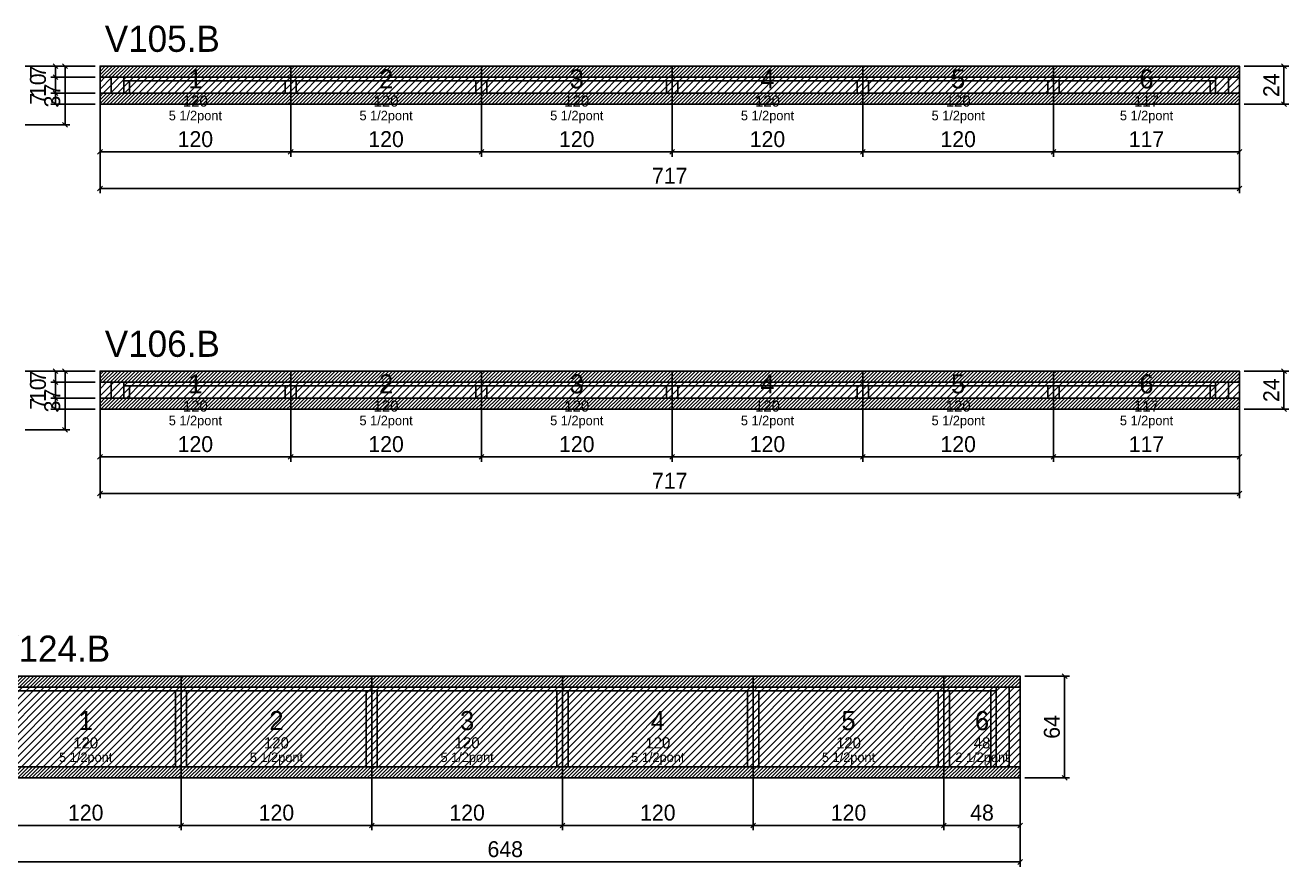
# Model space of a CAD drawing. Extents: x -69 to 3070, y -7262 to 1250.
# Drawn here: x 913 to 1708, y -881 to -351 of the extents above; entities that cross this region are included whole.
import ezdxf
from ezdxf.enums import TextEntityAlignment as Align

# ---------------------------------------------------------------- set-up
doc = ezdxf.new("R2010")
doc.units = 0
for name, color, linetype in [('5', 5, 'Continuous'), ('COTA', 241, 'Continuous'), ('NOMENCLATURA', 7, 'Continuous'), ('Painéis', 200, 'Continuous'), ('Reaproveitamento', 251, 'Continuous'), ('SARR_2.2x7', 40, 'Continuous'), ('SARR_3.5x7', 81, 'Continuous'), ('SCO-___-LAJ', 224, 'Continuous'), ('texto', 7, 'Continuous')]:
    doc.layers.add(name, color=color, linetype=linetype)
doc.dimstyles.new('PAINEL', dxfattribs={"dimtxt": 10, "dimasz": 3, "dimexe": 3, "dimexo": 3, "dimgap": 3, "dimtad": 1, "dimblk": 'OBLIQUE', "dimblk1": 'OBLIQUE', "dimcen": 2.5, "dimclrd": 4, "dimclre": 4, "dimclrt": 240, "dimazin": 3, "dimtfac": 1, "dimtmove": 0, "dimatfit": 3})

# ---------------------------------------------------------------- blocks, each defined once
blk = doc.blocks.new('_OBLIQUE')
at = {"color": 0, "linetype": 'BYBLOCK'}
blk.add_line((-0.5, -0.5), (0.5, 0.5), dxfattribs=at)

msp = doc.modelspace()

# ---------------------------------------------------------------- hatches: boundary and pattern name
at = {"layer": 'COTA'}
h = msp.add_hatch(dxfattribs=at)
h.set_pattern_fill('ANSI31', scale=0.5)
h.paths.add_polyline_path([(960, -384), (1080, -384), (1080, -377), (960, -377)])
h = msp.add_hatch(dxfattribs=at)
h.set_pattern_fill('ANSI31', scale=0.5)
h.paths.add_polyline_path([(1080, -384), (1200, -384), (1200, -377), (1080, -377)])
h = msp.add_hatch(dxfattribs=at)
h.set_pattern_fill('ANSI31', scale=0.5)
h.paths.add_polyline_path([(1200, -384), (1320, -384), (1320, -377), (1200, -377)])
h = msp.add_hatch(dxfattribs=at)
h.set_pattern_fill('ANSI31', scale=0.5)
h.paths.add_polyline_path([(1320, -384), (1440, -384), (1440, -377), (1320, -377)])
h = msp.add_hatch(dxfattribs=at)
h.set_pattern_fill('ANSI31', scale=0.5)
h.paths.add_polyline_path([(1440, -384), (1560, -384), (1560, -377), (1440, -377)])
h = msp.add_hatch(dxfattribs=at)
h.set_pattern_fill('ANSI31', scale=0.5)
h.paths.add_polyline_path([(1560, -384), (1677, -384), (1677, -377), (1560, -377)])
h = msp.add_hatch(dxfattribs=at)
h.set_pattern_fill('ANSI31', scale=0.5)
h.paths.add_polyline_path([(960, -401), (1080, -401), (1080, -394), (960, -394)])
h = msp.add_hatch(dxfattribs=at)
h.set_pattern_fill('ANSI31', scale=0.5)
h.paths.add_polyline_path([(1080, -401), (1200, -401), (1200, -394), (1080, -394)])
h = msp.add_hatch(dxfattribs=at)
h.set_pattern_fill('ANSI31', scale=0.5)
h.paths.add_polyline_path([(1200, -401), (1320, -401), (1320, -394), (1200, -394)])
h = msp.add_hatch(dxfattribs=at)
h.set_pattern_fill('ANSI31', scale=0.5)
h.paths.add_polyline_path([(1320, -401), (1440, -401), (1440, -394), (1320, -394)])
h = msp.add_hatch(dxfattribs=at)
h.set_pattern_fill('ANSI31', scale=0.5)
h.paths.add_polyline_path([(1440, -401), (1560, -401), (1560, -394), (1440, -394)])
h = msp.add_hatch(dxfattribs=at)
h.set_pattern_fill('ANSI31', scale=0.5)
h.paths.add_polyline_path([(1560, -401), (1677, -401), (1677, -394), (1560, -394)])
h = msp.add_hatch(dxfattribs=at)
h.set_pattern_fill('ANSI31', scale=0.5)
h.paths.add_polyline_path([(960, -576), (1080, -576), (1080, -569), (960, -569)])
h = msp.add_hatch(dxfattribs=at)
h.set_pattern_fill('ANSI31', scale=0.5)
h.paths.add_polyline_path([(1080, -576), (1200, -576), (1200, -569), (1080, -569)])
h = msp.add_hatch(dxfattribs=at)
h.set_pattern_fill('ANSI31', scale=0.5)
h.paths.add_polyline_path([(1200, -576), (1320, -576), (1320, -569), (1200, -569)])
h = msp.add_hatch(dxfattribs=at)
h.set_pattern_fill('ANSI31', scale=0.5)
h.paths.add_polyline_path([(1320, -576), (1440, -576), (1440, -569), (1320, -569)])
h = msp.add_hatch(dxfattribs=at)
h.set_pattern_fill('ANSI31', scale=0.5)
h.paths.add_polyline_path([(1440, -576), (1560, -576), (1560, -569), (1440, -569)])
h = msp.add_hatch(dxfattribs=at)
h.set_pattern_fill('ANSI31', scale=0.5)
h.paths.add_polyline_path([(1560, -576), (1677, -576), (1677, -569), (1560, -569)])
h = msp.add_hatch(dxfattribs=at)
h.set_pattern_fill('ANSI31', scale=0.5)
h.paths.add_polyline_path([(960, -593), (1080, -593), (1080, -586), (960, -586)])
h = msp.add_hatch(dxfattribs=at)
h.set_pattern_fill('ANSI31', scale=0.5)
h.paths.add_polyline_path([(1080, -593), (1200, -593), (1200, -586), (1080, -586)])
h = msp.add_hatch(dxfattribs=at)
h.set_pattern_fill('ANSI31', scale=0.5)
h.paths.add_polyline_path([(1200, -593), (1320, -593), (1320, -586), (1200, -586)])
h = msp.add_hatch(dxfattribs=at)
h.set_pattern_fill('ANSI31', scale=0.5)
h.paths.add_polyline_path([(1320, -593), (1440, -593), (1440, -586), (1320, -586)])
h = msp.add_hatch(dxfattribs=at)
h.set_pattern_fill('ANSI31', scale=0.5)
h.paths.add_polyline_path([(1440, -593), (1560, -593), (1560, -586), (1440, -586)])
h = msp.add_hatch(dxfattribs=at)
h.set_pattern_fill('ANSI31', scale=0.5)
h.paths.add_polyline_path([(1560, -593), (1677, -593), (1677, -586), (1560, -586)])
h = msp.add_hatch(dxfattribs=at)
h.set_pattern_fill('ANSI31', scale=0.5)
h.paths.add_polyline_path([(891, -768), (1011, -768), (1011, -761), (891, -761)])
h = msp.add_hatch(dxfattribs=at)
h.set_pattern_fill('ANSI31', scale=0.5)
h.paths.add_polyline_path([(1011, -768), (1131, -768), (1131, -761), (1011, -761)])
h = msp.add_hatch(dxfattribs=at)
h.set_pattern_fill('ANSI31', scale=0.5)
h.paths.add_polyline_path([(1131, -768), (1251, -768), (1251, -761), (1131, -761)])
h = msp.add_hatch(dxfattribs=at)
h.set_pattern_fill('ANSI31', scale=0.5)
h.paths.add_polyline_path([(1251, -768), (1371, -768), (1371, -761), (1251, -761)])
h = msp.add_hatch(dxfattribs=at)
h.set_pattern_fill('ANSI31', scale=0.5)
h.paths.add_polyline_path([(1371, -768), (1491, -768), (1491, -761), (1371, -761)])
h = msp.add_hatch(dxfattribs=at)
h.set_pattern_fill('ANSI31', scale=0.5)
h.paths.add_polyline_path([(1491, -768), (1539, -768), (1539, -761), (1491, -761)])
h = msp.add_hatch(dxfattribs=at)
h.set_pattern_fill('ANSI31', scale=0.5)
h.paths.add_polyline_path([(891, -825), (1011, -825), (1011, -818), (891, -818)])
h = msp.add_hatch(dxfattribs=at)
h.set_pattern_fill('ANSI31', scale=0.5)
h.paths.add_polyline_path([(1011, -825), (1131, -825), (1131, -818), (1011, -818)])
h = msp.add_hatch(dxfattribs=at)
h.set_pattern_fill('ANSI31', scale=0.5)
h.paths.add_polyline_path([(1131, -825), (1251, -825), (1251, -818), (1131, -818)])
h = msp.add_hatch(dxfattribs=at)
h.set_pattern_fill('ANSI31', scale=0.5)
h.paths.add_polyline_path([(1251, -825), (1371, -825), (1371, -818), (1251, -818)])
h = msp.add_hatch(dxfattribs=at)
h.set_pattern_fill('ANSI31', scale=0.5)
h.paths.add_polyline_path([(1371, -825), (1491, -825), (1491, -818), (1371, -818)])
h = msp.add_hatch(dxfattribs=at)
h.set_pattern_fill('ANSI31', scale=0.5)
h.paths.add_polyline_path([(1491, -825), (1539, -825), (1539, -818), (1491, -818)])
at = {"layer": 'Reaproveitamento'}
h = msp.add_hatch(dxfattribs=at)
h.set_pattern_fill('ANSI31')
h.paths.add_polyline_path([(960, -394), (1080, -394), (1080, -384), (960, -384)])
h = msp.add_hatch(dxfattribs=at)
h.set_pattern_fill('ANSI31')
h.paths.add_polyline_path([(1080, -394), (1200, -394), (1200, -384), (1080, -384)])
h = msp.add_hatch(dxfattribs=at)
h.set_pattern_fill('ANSI31')
h.paths.add_polyline_path([(1200, -394), (1320, -394), (1320, -384), (1200, -384)])
h = msp.add_hatch(dxfattribs=at)
h.set_pattern_fill('ANSI31')
h.paths.add_polyline_path([(1320, -394), (1440, -394), (1440, -384), (1320, -384)])
h = msp.add_hatch(dxfattribs=at)
h.set_pattern_fill('ANSI31')
h.paths.add_polyline_path([(1440, -394), (1560, -394), (1560, -384), (1440, -384)])
h = msp.add_hatch(dxfattribs=at)
h.set_pattern_fill('ANSI31')
h.paths.add_polyline_path([(1560, -394), (1677, -394), (1677, -384), (1560, -384)])
h = msp.add_hatch(dxfattribs=at)
h.set_pattern_fill('ANSI31')
h.paths.add_polyline_path([(960, -586), (1080, -586), (1080, -576), (960, -576)])
h = msp.add_hatch(dxfattribs=at)
h.set_pattern_fill('ANSI31')
h.paths.add_polyline_path([(1080, -586), (1200, -586), (1200, -576), (1080, -576)])
h = msp.add_hatch(dxfattribs=at)
h.set_pattern_fill('ANSI31')
h.paths.add_polyline_path([(1200, -586), (1320, -586), (1320, -576), (1200, -576)])
h = msp.add_hatch(dxfattribs=at)
h.set_pattern_fill('ANSI31')
h.paths.add_polyline_path([(1320, -586), (1440, -586), (1440, -576), (1320, -576)])
h = msp.add_hatch(dxfattribs=at)
h.set_pattern_fill('ANSI31')
h.paths.add_polyline_path([(1440, -586), (1560, -586), (1560, -576), (1440, -576)])
h = msp.add_hatch(dxfattribs=at)
h.set_pattern_fill('ANSI31')
h.paths.add_polyline_path([(1560, -586), (1677, -586), (1677, -576), (1560, -576)])
h = msp.add_hatch(dxfattribs=at)
h.set_pattern_fill('ANSI31')
h.paths.add_polyline_path([(891, -818), (1011, -818), (1011, -768), (891, -768)])
h = msp.add_hatch(dxfattribs=at)
h.set_pattern_fill('ANSI31')
h.paths.add_polyline_path([(1011, -818), (1131, -818), (1131, -768), (1011, -768)])
h = msp.add_hatch(dxfattribs=at)
h.set_pattern_fill('ANSI31')
h.paths.add_polyline_path([(1131, -818), (1251, -818), (1251, -768), (1131, -768)])
h = msp.add_hatch(dxfattribs=at)
h.set_pattern_fill('ANSI31')
h.paths.add_polyline_path([(1251, -818), (1371, -818), (1371, -768), (1251, -768)])
h = msp.add_hatch(dxfattribs=at)
h.set_pattern_fill('ANSI31')
h.paths.add_polyline_path([(1371, -818), (1491, -818), (1491, -768), (1371, -768)])
h = msp.add_hatch(dxfattribs=at)
h.set_pattern_fill('ANSI31')
h.paths.add_polyline_path([(1491, -818), (1539, -818), (1539, -768), (1491, -768)])

# ---------------------------------------------------------------- linework, layer by layer
at = {"layer": 'Painéis'}
for p, q in [((960, -384), (1080, -384)), ((960, -394), (960, -384)), ((1080, -394), (1080, -384)), ((1080, -394), (1080, -384)), ((1080, -384), (1200, -384)), ((1080, -394), (1080, -384)), ((1200, -394), (1200, -384)), ((1200, -394), (1200, -384)), ((1200, -384), (1320, -384)), ((1200, -394), (1200, -384)), ((1320, -394), (1320, -384)), ((1320, -394), (1320, -384)), ((1320, -384), (1440, -384)), ((1320, -394), (1320, -384)), ((1440, -394), (1440, -384)), ((1440, -394), (1440, -384)), ((1440, -384), (1560, -384)), ((1440, -394), (1440, -384)), ((1560, -394), (1560, -384)), ((1560, -394), (1560, -384)), ((1560, -384), (1677, -384)), ((1560, -394), (1560, -384)), ((1677, -394), (1677, -384)), ((960, -394), (1080, -394)), ((1080, -394), (1200, -394)), ((1200, -394), (1320, -394)), ((1320, -394), (1440, -394)), ((1440, -394), (1560, -394)), ((1560, -394), (1677, -394)), ((960, -576), (1080, -576)), ((960, -586), (960, -576)), ((1080, -586), (1080, -576)), ((1080, -586), (1080, -576)), ((1080, -576), (1200, -576)), ((1080, -586), (1080, -576)), ((1200, -586), (1200, -576)), ((1200, -586), (1200, -576)), ((1200, -576), (1320, -576)), ((1200, -586), (1200, -576)), ((1320, -586), (1320, -576)), ((1320, -586), (1320, -576)), ((1320, -576), (1440, -576)), ((1320, -586), (1320, -576)), ((1440, -586), (1440, -576)), ((1440, -586), (1440, -576)), ((1440, -576), (1560, -576)), ((1440, -586), (1440, -576)), ((1560, -586), (1560, -576)), ((1560, -586), (1560, -576)), ((1560, -576), (1677, -576)), ((1560, -586), (1560, -576)), ((1677, -586), (1677, -576)), ((960, -586), (1080, -586)), ((1080, -586), (1200, -586)), ((1200, -586), (1320, -586)), ((1320, -586), (1440, -586)), ((1440, -586), (1560, -586)), ((1560, -586), (1677, -586)), ((891, -768), (1011, -768)), ((1011, -818), (1011, -768)), ((1011, -818), (1011, -768)), ((1011, -768), (1131, -768)), ((1011, -818), (1011, -768)), ((1131, -818), (1131, -768)), ((1131, -818), (1131, -768)), ((1131, -768), (1251, -768)), ((1131, -818), (1131, -768)), ((1251, -818), (1251, -768)), ((1251, -818), (1251, -768)), ((1251, -768), (1371, -768)), ((1251, -818), (1251, -768)), ((1371, -818), (1371, -768)), ((1371, -818), (1371, -768)), ((1371, -768), (1491, -768)), ((1371, -818), (1371, -768)), ((1491, -818), (1491, -768)), ((1491, -818), (1491, -768)), ((1491, -768), (1539, -768)), ((1491, -818), (1491, -768)), ((1539, -818), (1539, -768)), ((891, -818), (1011, -818)), ((1011, -818), (1131, -818)), ((1131, -818), (1251, -818)), ((1251, -818), (1371, -818)), ((1371, -818), (1491, -818)), ((1491, -818), (1539, -818))]:
    msp.add_line(p, q, dxfattribs=at)
at = {"layer": 'SARR_2.2x7'}
for p, q in [((967, -394), (967, -384)), ((975, -386.2), (1080, -386.2)), ((1080, -386.2), (1200, -386.2)), ((1200, -386.2), (1320, -386.2)), ((1320, -386.2), (1440, -386.2)), ((1440, -386.2), (1560, -386.2)), ((1560, -386.2), (1662, -386.2)), ((1670, -394), (1670, -384)), ((967, -586), (967, -576)), ((975, -578.2), (1080, -578.2)), ((1080, -578.2), (1200, -578.2)), ((1200, -578.2), (1320, -578.2)), ((1320, -578.2), (1440, -578.2)), ((1440, -578.2), (1560, -578.2)), ((1560, -578.2), (1662, -578.2)), ((1670, -586), (1670, -576)), ((906, -770.2), (1011, -770.2)), ((1011, -770.2), (1131, -770.2)), ((1131, -770.2), (1251, -770.2)), ((1251, -770.2), (1371, -770.2)), ((1371, -770.2), (1491, -770.2)), ((1491, -770.2), (1524, -770.2)), ((1532, -818), (1532, -768))]:
    msp.add_line(p, q, dxfattribs=at)
at = {"layer": 'SARR_3.5x7'}
for p, q in [((975, -394), (975, -384)), ((978.5, -394), (978.5, -386.2)), ((1076.5, -394), (1076.5, -386.2)), ((1080, -394), (1080, -384)), ((1080, -394), (1080, -384)), ((1083.5, -394), (1083.5, -386.2)), ((1196.5, -394), (1196.5, -386.2)), ((1200, -394), (1200, -384)), ((1200, -394), (1200, -384)), ((1203.5, -394), (1203.5, -386.2)), ((1316.5, -394), (1316.5, -386.2)), ((1320, -394), (1320, -384)), ((1320, -394), (1320, -384)), ((1323.5, -394), (1323.5, -386.2)), ((1436.5, -394), (1436.5, -386.2)), ((1440, -394), (1440, -384)), ((1440, -394), (1440, -384)), ((1443.5, -394), (1443.5, -386.2)), ((1556.5, -394), (1556.5, -386.2)), ((1560, -394), (1560, -384)), ((1560, -394), (1560, -384)), ((1563.5, -394), (1563.5, -386.2)), ((1658.5, -394), (1658.5, -386.2)), ((1662, -394), (1662, -384)), ((975, -394), (978.5, -394)), ((1076.5, -394), (1080, -394)), ((1080, -394), (1083.5, -394)), ((1196.5, -394), (1200, -394)), ((1200, -394), (1203.5, -394)), ((1316.5, -394), (1320, -394)), ((1320, -394), (1323.5, -394)), ((1436.5, -394), (1440, -394)), ((1440, -394), (1443.5, -394)), ((1556.5, -394), (1560, -394)), ((1560, -394), (1563.5, -394)), ((1658.5, -394), (1662, -394)), ((975, -586), (975, -576)), ((978.5, -586), (978.5, -578.2)), ((1076.5, -586), (1076.5, -578.2)), ((1080, -586), (1080, -576)), ((1080, -586), (1080, -576)), ((1083.5, -586), (1083.5, -578.2)), ((1196.5, -586), (1196.5, -578.2)), ((1200, -586), (1200, -576)), ((1200, -586), (1200, -576)), ((1203.5, -586), (1203.5, -578.2)), ((1316.5, -586), (1316.5, -578.2)), ((1320, -586), (1320, -576)), ((1320, -586), (1320, -576)), ((1323.5, -586), (1323.5, -578.2)), ((1436.5, -586), (1436.5, -578.2)), ((1440, -586), (1440, -576)), ((1440, -586), (1440, -576)), ((1443.5, -586), (1443.5, -578.2)), ((1556.5, -586), (1556.5, -578.2)), ((1560, -586), (1560, -576)), ((1560, -586), (1560, -576)), ((1563.5, -586), (1563.5, -578.2)), ((1658.5, -586), (1658.5, -578.2)), ((1662, -586), (1662, -576)), ((975, -586), (978.5, -586)), ((1076.5, -586), (1080, -586)), ((1080, -586), (1083.5, -586)), ((1196.5, -586), (1200, -586)), ((1200, -586), (1203.5, -586)), ((1316.5, -586), (1320, -586)), ((1320, -586), (1323.5, -586)), ((1436.5, -586), (1440, -586)), ((1440, -586), (1443.5, -586)), ((1556.5, -586), (1560, -586)), ((1560, -586), (1563.5, -586)), ((1658.5, -586), (1662, -586)), ((1007.5, -818), (1007.5, -770.2)), ((1011, -818), (1011, -768)), ((1011, -818), (1011, -768)), ((1014.5, -818), (1014.5, -770.2)), ((1127.5, -818), (1127.5, -770.2)), ((1131, -818), (1131, -768)), ((1131, -818), (1131, -768)), ((1134.5, -818), (1134.5, -770.2)), ((1247.5, -818), (1247.5, -770.2)), ((1251, -818), (1251, -768)), ((1251, -818), (1251, -768)), ((1254.5, -818), (1254.5, -770.2)), ((1367.5, -818), (1367.5, -770.2)), ((1371, -818), (1371, -768)), ((1371, -818), (1371, -768)), ((1374.5, -818), (1374.5, -770.2)), ((1487.5, -818), (1487.5, -770.2)), ((1491, -818), (1491, -768)), ((1491, -818), (1491, -768)), ((1494.5, -818), (1494.5, -770.2)), ((1520.5, -818), (1520.5, -770.2)), ((1524, -818), (1524, -768)), ((1007.5, -818), (1011, -818)), ((1011, -818), (1014.5, -818)), ((1127.5, -818), (1131, -818)), ((1131, -818), (1134.5, -818)), ((1247.5, -818), (1251, -818)), ((1251, -818), (1254.5, -818)), ((1367.5, -818), (1371, -818)), ((1371, -818), (1374.5, -818)), ((1487.5, -818), (1491, -818)), ((1491, -818), (1494.5, -818)), ((1520.5, -818), (1524, -818))]:
    msp.add_line(p, q, dxfattribs=at)
at = {"layer": 'SCO-___-LAJ'}
for points in [[(960, -384), (1080, -384), (1080, -377), (960, -377)], [(1080, -384), (1200, -384), (1200, -377), (1080, -377)], [(1200, -384), (1320, -384), (1320, -377), (1200, -377)], [(1320, -384), (1440, -384), (1440, -377), (1320, -377)], [(1440, -384), (1560, -384), (1560, -377), (1440, -377)], [(1560, -384), (1677, -384), (1677, -377), (1560, -377)], [(960, -401), (1080, -401), (1080, -394), (960, -394)], [(1080, -401), (1200, -401), (1200, -394), (1080, -394)], [(1200, -401), (1320, -401), (1320, -394), (1200, -394)], [(1320, -401), (1440, -401), (1440, -394), (1320, -394)], [(1440, -401), (1560, -401), (1560, -394), (1440, -394)], [(1560, -401), (1677, -401), (1677, -394), (1560, -394)], [(960, -576), (1080, -576), (1080, -569), (960, -569)], [(1080, -576), (1200, -576), (1200, -569), (1080, -569)], [(1200, -576), (1320, -576), (1320, -569), (1200, -569)], [(1320, -576), (1440, -576), (1440, -569), (1320, -569)], [(1440, -576), (1560, -576), (1560, -569), (1440, -569)], [(1560, -576), (1677, -576), (1677, -569), (1560, -569)], [(960, -593), (1080, -593), (1080, -586), (960, -586)], [(1080, -593), (1200, -593), (1200, -586), (1080, -586)], [(1200, -593), (1320, -593), (1320, -586), (1200, -586)], [(1320, -593), (1440, -593), (1440, -586), (1320, -586)], [(1440, -593), (1560, -593), (1560, -586), (1440, -586)], [(1560, -593), (1677, -593), (1677, -586), (1560, -586)], [(891, -768), (1011, -768), (1011, -761), (891, -761)], [(1011, -768), (1131, -768), (1131, -761), (1011, -761)], [(1131, -768), (1251, -768), (1251, -761), (1131, -761)], [(1251, -768), (1371, -768), (1371, -761), (1251, -761)], [(1371, -768), (1491, -768), (1491, -761), (1371, -761)], [(1491, -768), (1539, -768), (1539, -761), (1491, -761)], [(891, -825), (1011, -825), (1011, -818), (891, -818)], [(1011, -825), (1131, -825), (1131, -818), (1011, -818)], [(1131, -825), (1251, -825), (1251, -818), (1131, -818)], [(1251, -825), (1371, -825), (1371, -818), (1251, -818)], [(1371, -825), (1491, -825), (1491, -818), (1371, -818)], [(1491, -825), (1539, -825), (1539, -818), (1491, -818)]]:
    msp.add_lwpolyline(points, close=True, dxfattribs=at)

# ---------------------------------------------------------------- texts
at = {"layer": '5'}
for s, height, p in [('1', 12, (1020, -385)), ('2', 12, (1140, -385)), ('3', 12, (1260, -385)), ('4', 12, (1380, -385)), ('5', 12, (1500, -385)), ('6', 12, (1618.5, -385)), ('120', 7, (1020, -399)), ('120', 7, (1140, -399)), ('120', 7, (1260, -399)), ('120', 7, (1380, -399)), ('120', 7, (1500, -399)), ('117', 7, (1618.5, -399)), ('1', 12, (1020, -577)), ('2', 12, (1140, -577)), ('3', 12, (1260, -577)), ('4', 12, (1380, -577)), ('5', 12, (1500, -577)), ('6', 12, (1618.5, -577)), ('120', 7, (1020, -591)), ('120', 7, (1140, -591)), ('120', 7, (1260, -591)), ('120', 7, (1380, -591)), ('120', 7, (1500, -591)), ('117', 7, (1618.5, -591)), ('1', 12, (951, -789)), ('2', 12, (1071, -789)), ('3', 12, (1191, -789)), ('4', 12, (1311, -789)), ('5', 12, (1431, -789)), ('6', 12, (1515, -789)), ('120', 7, (951, -803)), ('120', 7, (1071, -803)), ('120', 7, (1191, -803)), ('120', 7, (1311, -803)), ('120', 7, (1431, -803)), ('48', 7, (1515, -803))]:
    msp.add_text(s, height=height, dxfattribs=at).set_placement(p, align=Align.MIDDLE_CENTER)
at = {"layer": 'NOMENCLATURA'}
for s, p in [('V105.B', (963, -368)), ('V106.B', (963, -560)), ('V124.B', (894, -752))]:
    msp.add_text(s, height=16.5, dxfattribs=at).set_placement(p)
at = {"layer": 'texto', "char_height": 6, "attachment_point": 5}
for s, insert in [('5 1/2pont', (1020, -409)), ('5 1/2pont', (1140, -409)), ('5 1/2pont', (1260, -409)), ('5 1/2pont', (1380, -409)), ('5 1/2pont', (1500, -409)), ('5 1/2pont', (1618.5, -409)), ('5 1/2pont', (1020, -601)), ('5 1/2pont', (1140, -601)), ('5 1/2pont', (1260, -601)), ('5 1/2pont', (1380, -601)), ('5 1/2pont', (1500, -601)), ('5 1/2pont', (1618.5, -601)), ('5 1/2pont', (951, -813)), ('5 1/2pont', (1071, -813)), ('5 1/2pont', (1191, -813)), ('5 1/2pont', (1311, -813)), ('5 1/2pont', (1431, -813)), ('2 1/2pont', (1515, -813))]:
    msp.add_mtext(s, dxfattribs=dict(at, insert=insert))

# ---------------------------------------------------------------- dimensions: what is measured, and where the dimension line sits
at = {"layer": 'COTA'}
for base, p1, p2 in [((938, -414), (910, -414), (910, -377)), ((932, -384), (960, -384), (960, -377)), ((932, -394), (960, -394), (960, -384)), ((1705, -401), (1677, -401), (1677, -377)), ((932, -401), (960, -401), (960, -394)), ((938, -606), (910, -606), (910, -569)), ((932, -576), (960, -576), (960, -569)), ((1705, -593), (1677, -593), (1677, -569)), ((932, -586), (960, -586), (960, -576)), ((932, -593), (960, -593), (960, -586)), ((1567, -825), (1539, -825), (1539, -761))]:
    msp.add_linear_dim(base=base, p1=p1, p2=p2, angle=90, dimstyle='PAINEL', dxfattribs=at).render()
for base, p1, p2 in [((960, -431), (960, -394), (1080, -394)), ((960, -454), (960, -394), (1677, -394)), ((1080, -431), (1080, -394), (1200, -394)), ((1200, -431), (1200, -394), (1320, -394)), ((1320, -431), (1320, -394), (1440, -394)), ((1440, -431), (1440, -394), (1560, -394)), ((1560, -431), (1560, -394), (1677, -394)), ((960, -623), (960, -586), (1080, -586)), ((960, -646), (960, -586), (1677, -586)), ((1080, -623), (1080, -586), (1200, -586)), ((1200, -623), (1200, -586), (1320, -586)), ((1320, -623), (1320, -586), (1440, -586)), ((1440, -623), (1440, -586), (1560, -586)), ((1560, -623), (1560, -586), (1677, -586)), ((891, -855), (891, -818), (1011, -818)), ((891, -878), (891, -818), (1539, -818)), ((1011, -855), (1011, -818), (1131, -818)), ((1131, -855), (1131, -818), (1251, -818)), ((1251, -855), (1251, -818), (1371, -818)), ((1371, -855), (1371, -818), (1491, -818)), ((1491, -855), (1491, -818), (1539, -818))]:
    msp.add_linear_dim(base=base, p1=p1, p2=p2, dimstyle='PAINEL', dxfattribs=at).render()

doc.saveas('drawing.dxf')
